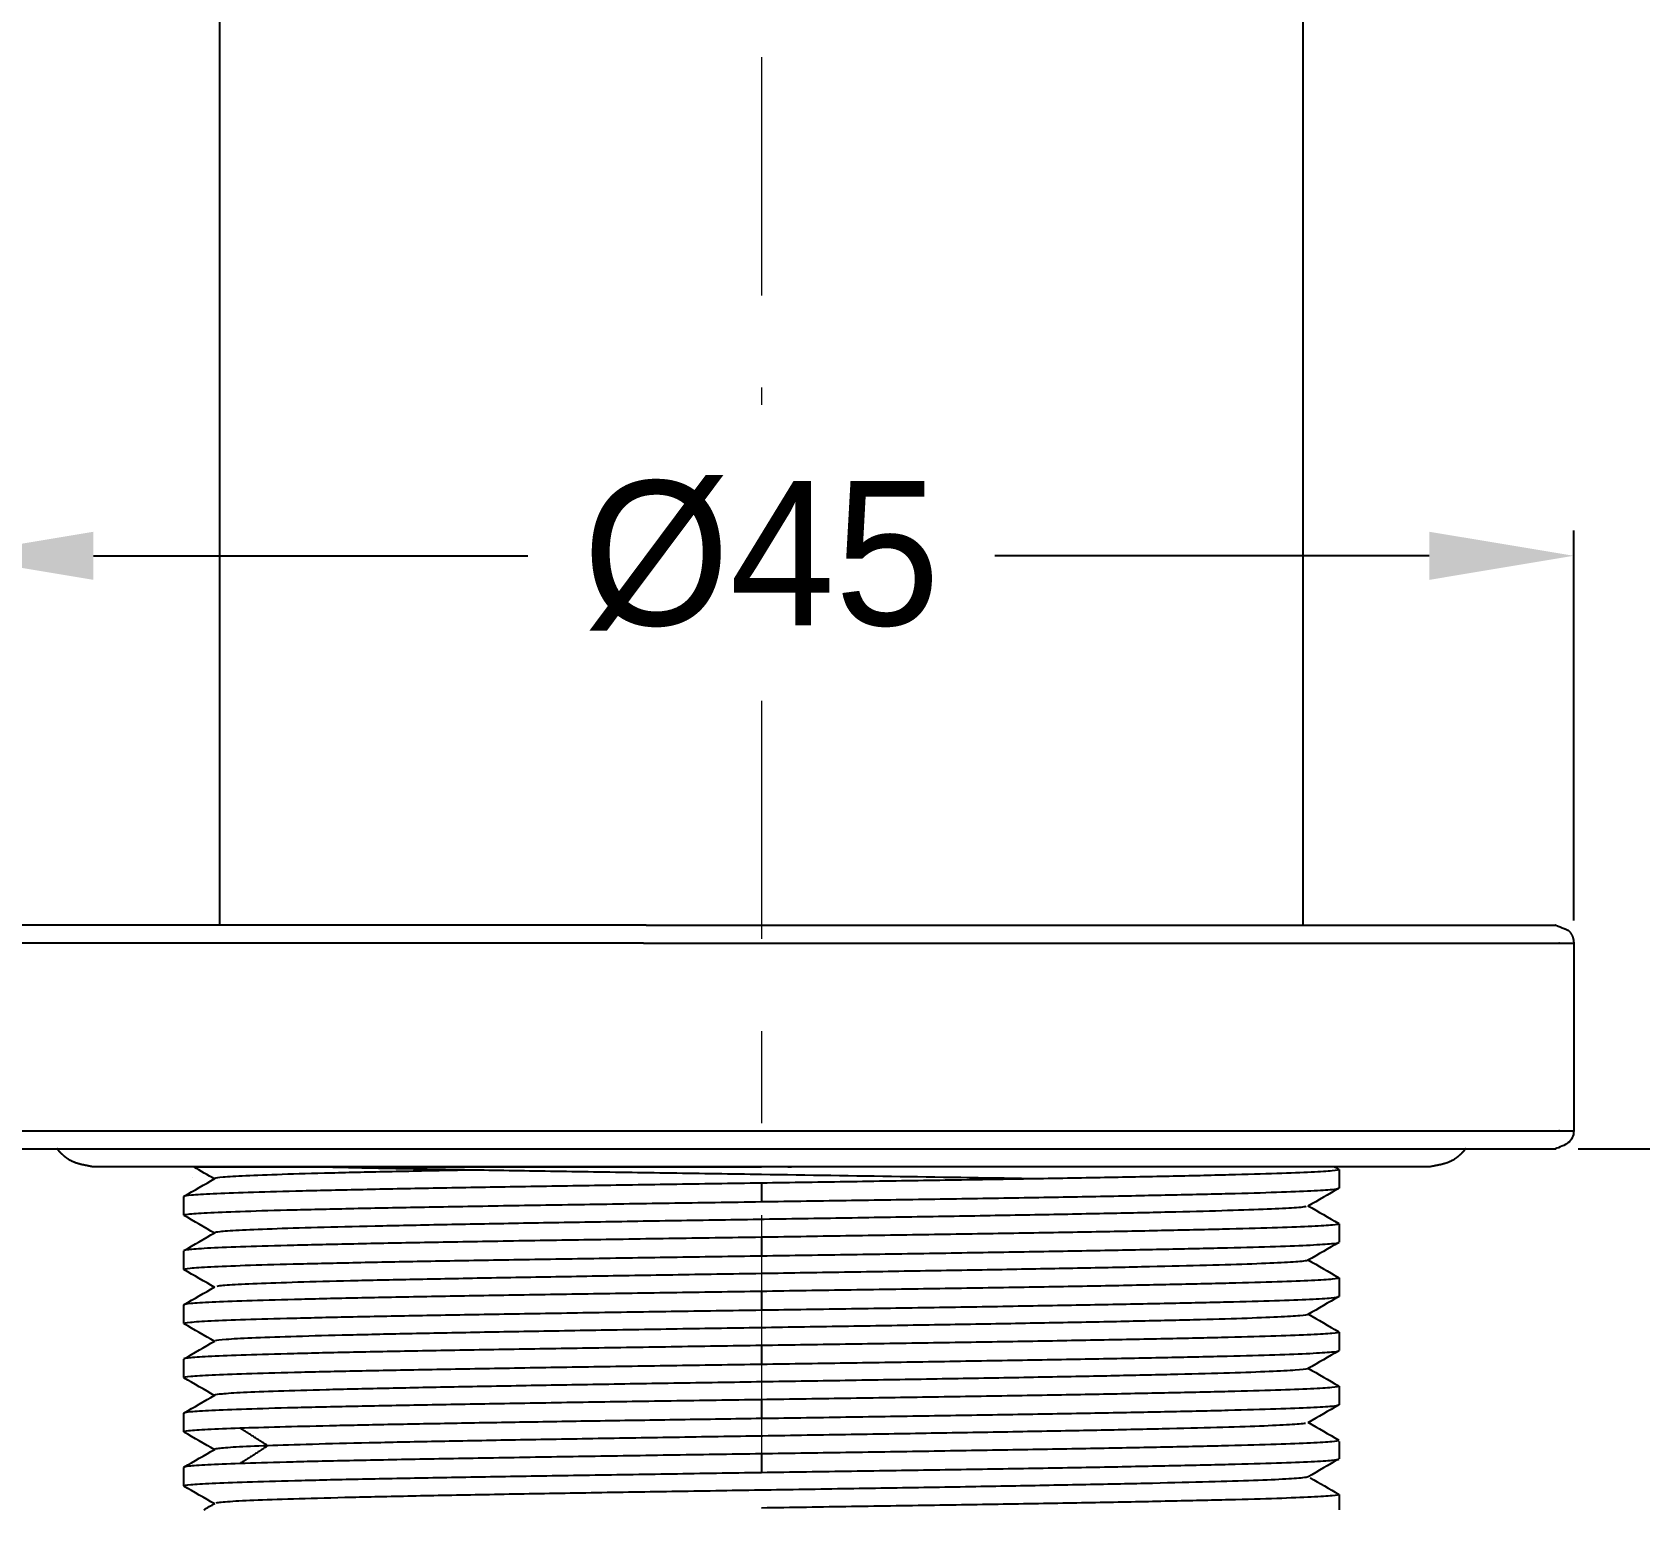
# Model space of a CAD drawing. Extents: x 14141 to 14735, y -16276 to -15436.
# Drawn here: x 14581.89 to 14626.42, y -16005.64 to -15964.71 of the extents above; entities that cross this region are included whole.
import ezdxf

# ---------------------------------------------------------------- set-up
doc = ezdxf.new("R2010")
doc.units = 0
doc.header["$MEASUREMENT"] = 0
doc.linetypes.add('CENTER', pattern=[47.5, 22, -8.5, 8.5, -8.5])
doc.linetypes.add('CENTER2', pattern=[28.575, 19.05, -3.175, 3.175, -3.175])
doc.layers.get('0').update_dxf_attribs({"linetype": 'CONTINUOUS'})
doc.layers.add('CENTER', color=1, linetype='CENTER2')
doc.layers.add('DIM', color=3, linetype='CONTINUOUS')
doc.styles.get("Standard").update_dxf_attribs({"font": 'Gulim.ttf'})
doc.dimstyles.new('A4', dxfattribs={"dimtxt": 4, "dimasz": 3.5, "dimexe": 0.7, "dimexo": 0.625, "dimgap": 0.5, "dimtad": 1, "dimdec": 1, "dimdsep": 46, "dimtxsty": 'Standard', "dimcen": 2.5, "dimclrd": 5, "dimclre": 5, "dimclrt": 7, "dimadec": 3, "dimazin": 2, "dimtfac": 1, "dimtdec": 1, "dimtmove": 0, "dimatfit": 3, "dimfxl": 1.25, "dimarcsym": 0})
doc.dimstyles.new('사본(2) STANDARD', dxfattribs={"dimscale": 0, "dimtxt": 4, "dimasz": 4, "dimexe": 1.25, "dimexo": 0.625, "dimgap": 1.5, "dimtad": 3, "dimtih": 1, "dimtoh": 1, "dimdec": 1, "dimzin": 9, "dimdsep": 46, "dimtxsty": 'Standard', "dimcen": 0, "dimclrd": 3, "dimclre": 3, "dimclrt": 4, "dimadec": 0, "dimazin": 0, "dimtfac": 1, "dimtdec": 1, "dimtmove": 0, "dimatfit": 3, "dimfxl": 1.25, "dimtfill": 1, "dimtolj": 1, "dimtzin": 0, "dimarcsym": 0})

# ---------------------------------------------------------------- blocks, each defined once
blk = doc.blocks.new('*D19')
at = {"layer": 'DIM', "color": 3, "lineweight": -2, "transparency": 16777216}
for p, q in [((14579.588, -15989.317), (14579.588, -15978.513)), ((14624.588, -15989.317), (14624.588, -15978.513)), ((14583.588, -15979.213), (14595.624, -15979.213)), ((14620.588, -15979.213), (14608.552, -15979.213))]:
    blk.add_line(p, q, dxfattribs=at)
at = {"layer": 'DIM', "color": 3, "transparency": 16777216}
for points in [[(14583.588, -15978.547), (14583.588, -15979.88), (14579.588, -15979.213)], [(14620.588, -15978.547), (14620.588, -15979.88), (14624.588, -15979.213)]]:
    blk.add_solid(points, dxfattribs=at)
at = {"layer": 'DIM', "color": 4, "transparency": 16777216, "insert": (14602.088, -15979.213), "char_height": 4, "attachment_point": 5}
blk.add_mtext('%%C45', dxfattribs=at)
blk = doc.blocks.new('*D25')
at = {"layer": 'DIM', "color": 3, "lineweight": -2, "transparency": 16777216}
for p, q in [((14602.713, -15637.261), (14655.879, -15637.261)), ((14654.629, -15641.261), (14654.629, -15812.899)), ((14654.629, -15991.642), (14654.629, -15820.005)), ((14624.713, -15995.642), (14655.879, -15995.642))]:
    blk.add_line(p, q, dxfattribs=at)
at = {"layer": 'DIM', "color": 3, "transparency": 16777216}
for points in [[(14653.963, -15641.261), (14655.296, -15641.261), (14654.629, -15637.261)], [(14653.963, -15991.642), (14655.296, -15991.642), (14654.629, -15995.642)]]:
    blk.add_solid(points, dxfattribs=at)
at = {"layer": 'DIM', "color": 4, "transparency": 16777216, "insert": (14654.629, -15816.452), "char_height": 4, "attachment_point": 5, "bg_fill": 3, "box_fill_scale": 1.25, "bg_fill_color": 256, "bg_fill_true_color": 13158600, "bg_fill_transparency": 0}
blk.add_mtext('\\A1;358.4', dxfattribs=at)

msp = doc.modelspace()

# ---------------------------------------------------------------- linework, layer by layer
at = {"lineweight": -3, "extrusion": (-1, -2.22045e-16, 0)}
for p, q in [((14586.366, -15996.142), (14602.088, -15996.142)), ((14617.966, -15996.142), (14602.088, -15996.142)), ((14586.343, -15996.428), (14586.338, -15996.423))]:
    msp.add_line(p, q, dxfattribs=at)
at = {"lineweight": -3}
for points, degree in [([(14587.088, -15989.442), (14587.088, -15961.387), (14587.088, -15933.332)], 2), ([(14617.088, -15933.332), (14617.088, -15961.387), (14617.088, -15989.442)], 2), ([(14624.588, -15989.942), (14624.588, -15992.542), (14624.588, -15995.142)], 2), ([(14583.588, -15996.142), (14583.588, -15996.142), (14583.589, -15996.142), (14583.592, -15996.142)], 3), ([(14586.948, -15996.479), (14586.754, -15996.367), (14586.56, -15996.255), (14586.366, -15996.142)], 3), ([(14587.207, -15996.142), (14587.207, -15996.142), (14587.207, -15996.142), (14587.207, -15996.142)], 3), ([(14617.966, -15996.142), (14618.005, -15996.165), (14618.044, -15996.187), (14618.082, -15996.209)], 3), ([(14618.088, -15996.215), (14618.088, -15996.472), (14618.088, -15996.729)], 2), ([(14586.094, -15996.96), (14586.379, -15996.795), (14586.663, -15996.631), (14586.948, -15996.466)], 3), ([(14602.088, -15996.591), (14602.088, -15996.847), (14602.088, -15997.104)], 2), ([(14618.083, -15996.735), (14617.798, -15996.9), (14617.513, -15997.064), (14617.228, -15997.229)], 3), ([(14586.088, -15997.479), (14586.088, -15997.222), (14586.088, -15996.965)], 2), ([(14586.948, -15997.979), (14586.663, -15997.814), (14586.378, -15997.65), (14586.093, -15997.485)], 3), ([(14617.228, -15997.216), (14617.513, -15997.38), (14617.798, -15997.545), (14618.083, -15997.709)], 3), ([(14586.094, -15998.459), (14586.378, -15998.295), (14586.663, -15998.13), (14586.948, -15997.966)], 3), ([(14618.088, -15997.715), (14618.088, -15997.972), (14618.088, -15998.229)], 2), ([(14586.088, -15998.979), (14586.088, -15998.722), (14586.088, -15998.465)], 2), ([(14602.088, -15998.091), (14602.088, -15998.347), (14602.088, -15998.604)], 2), ([(14618.082, -15998.235), (14617.798, -15998.4), (14617.513, -15998.564), (14617.228, -15998.729)], 3), ([(14617.228, -15998.716), (14617.513, -15998.881), (14617.798, -15999.045), (14618.083, -15999.21)], 3), ([(14586.948, -15999.479), (14586.663, -15999.314), (14586.378, -15999.15), (14586.093, -15998.986)], 3), ([(14618.088, -15999.215), (14618.088, -15999.472), (14618.088, -15999.729)], 2), ([(14586.093, -15999.96), (14586.378, -15999.795), (14586.663, -15999.63), (14586.948, -15999.466)], 3), ([(14602.088, -15999.591), (14602.088, -15999.847), (14602.088, -16000.104)], 2), ([(14618.083, -15999.735), (14617.798, -15999.9), (14617.513, -16000.064), (14617.228, -16000.229)], 3), ([(14586.088, -16000.479), (14586.088, -16000.222), (14586.088, -15999.965)], 2), ([(14617.228, -16000.216), (14617.513, -16000.38), (14617.798, -16000.545), (14618.083, -16000.709)], 3), ([(14586.948, -16000.979), (14586.663, -16000.814), (14586.379, -16000.65), (14586.094, -16000.485)], 3), ([(14618.088, -16000.715), (14618.088, -16000.972), (14618.088, -16001.229)], 2), ([(14586.094, -16001.46), (14586.379, -16001.295), (14586.664, -16001.131), (14586.948, -16000.966)], 3), ([(14602.088, -16001.091), (14602.088, -16001.347), (14602.088, -16001.604)], 2), ([(14586.088, -16001.979), (14586.088, -16001.722), (14586.088, -16001.465)], 2), ([(14618.082, -16001.235), (14617.798, -16001.4), (14617.513, -16001.564), (14617.228, -16001.729)], 3), ([(14586.947, -16002.479), (14586.663, -16002.314), (14586.378, -16002.15), (14586.093, -16001.985)], 3), ([(14617.228, -16001.716), (14617.513, -16001.881), (14617.798, -16002.045), (14618.083, -16002.21)], 3), ([(14586.093, -16002.959), (14586.378, -16002.795), (14586.663, -16002.63), (14586.948, -16002.466)], 3), ([(14618.088, -16002.216), (14618.087, -16002.228), (14617.949, -16002.254), (14617.358, -16002.291), (14616.39, -16002.328), (14615.072, -16002.366), (14613.41, -16002.404), (14611.472, -16002.442), (14609.348, -16002.479), (14607.016, -16002.516), (14604.58, -16002.553), (14602.918, -16002.578), (14602.088, -16002.591)], 3), ([(14618.088, -16002.215), (14618.088, -16002.472), (14618.088, -16002.729)], 2), ([(14586.088, -16003.479), (14586.088, -16003.222), (14586.088, -16002.965)], 2), ([(14602.088, -16002.591), (14602.088, -16002.847), (14602.088, -16003.104)], 2), ([(14618.083, -16002.735), (14617.798, -16002.9), (14617.513, -16003.064), (14617.228, -16003.229)], 3), ([(14587.647, -16003.373), (14587.968, -16003.362), (14588.706, -16003.34), (14590.088, -16003.306), (14591.706, -16003.272), (14593.515, -16003.239), (14595.5, -16003.205), (14597.605, -16003.172), (14599.826, -16003.138), (14601.334, -16003.115), (14602.088, -16003.104)], 3), ([(14588.418, -16003.866), (14588.032, -16003.62), (14587.647, -16003.373)], 2), ([(14617.157, -16003.246), (14617.075, -16003.259), (14616.779, -16003.285), (14615.948, -16003.324), (14614.759, -16003.362), (14613.237, -16003.401), (14611.422, -16003.439), (14609.36, -16003.478), (14607.101, -16003.517), (14604.738, -16003.555), (14602.281, -16003.594), (14599.808, -16003.633), (14597.402, -16003.672), (14595.107, -16003.711), (14593.037, -16003.749), (14591.178, -16003.788), (14589.602, -16003.827), (14588.772, -16003.853), (14588.418, -16003.866)], 3), ([(14617.228, -16003.216), (14617.513, -16003.38), (14617.798, -16003.545), (14618.082, -16003.709)], 3), ([(14586.948, -16003.979), (14586.663, -16003.814), (14586.378, -16003.65), (14586.094, -16003.486)], 3), ([(14618.088, -16003.745), (14618.088, -16003.987), (14618.088, -16004.229)], 2), ([(14586.093, -16004.46), (14586.378, -16004.295), (14586.663, -16004.131), (14586.948, -16003.966)], 3), ([(14588.418, -16003.866), (14588.032, -16004.113), (14587.647, -16004.359)], 2), ([(14602.088, -16004.091), (14601.23, -16004.103), (14599.514, -16004.129), (14597.003, -16004.167), (14594.639, -16004.206), (14592.462, -16004.244), (14590.522, -16004.282), (14588.876, -16004.321), (14588.015, -16004.346), (14587.647, -16004.359)], 3), ([(14602.088, -16004.091), (14602.088, -16004.347), (14602.088, -16004.604)], 2), ([(14618.083, -16004.235), (14617.798, -16004.4), (14617.513, -16004.564), (14617.229, -16004.729)], 3), ([(14586.088, -16004.979), (14586.088, -16004.722), (14586.088, -16004.465)], 2), ([(14586.088, -16004.979), (14586.089, -16004.967), (14586.224, -16004.941), (14586.815, -16004.904), (14587.786, -16004.866), (14589.107, -16004.829), (14590.764, -16004.791), (14592.706, -16004.753), (14594.824, -16004.716), (14597.168, -16004.679), (14599.599, -16004.642), (14601.26, -16004.616), (14602.088, -16004.604)], 3), ([(14617.288, -16004.75), (14617.553, -16004.903), (14617.818, -16005.056), (14618.083, -16005.209)], 3), ([(14586.948, -16005.479), (14586.663, -16005.314), (14586.378, -16005.15), (14586.094, -16004.985)], 3), ([(14586.646, -16005.641), (14586.747, -16005.582), (14586.847, -16005.524), (14586.948, -16005.466)], 3), ([(14618.088, -16005.215), (14618.088, -16005.429), (14618.088, -16005.642)], 2)]:
    msp.add_open_spline(points, degree=degree, dxfattribs=at)
for points, weights in [([(14598.894, -15989.442), (14580.088, -15989.442), (14580.088, -15989.442)], [1, 0.756695606501, 1]), ([(14598.822, -15989.942), (14579.588, -15989.942), (14579.588, -15989.942)], [1, 0.736447058658, 0.947197709399]), ([(14579.588, -15995.142), (14579.588, -15995.142), (14598.822, -15995.142)], [0.947197709399, 0.736447058658, 1]), ([(14580.088, -15995.642), (14580.088, -15995.642), (14598.894, -15995.642)], [1, 0.756695606501, 1])]:
    msp.add_rational_spline(points, weights, degree=2, dxfattribs=at)
for points, weights, degree, knots in [([(14598.894, -15989.442), (14608.854, -15989.442), (14616.471, -15989.442), (14624.088, -15989.442), (14624.088, -15989.442)], [1, 0.909331446324, 1, 0.909331446324, 1], 2, [0, 0, 0, 18.881364, 18.881364, 37.762729, 37.762729, 37.762729]), ([(14624.088, -15989.442), (14624.176, -15989.479), (14624.353, -15989.552), (14624.442, -15989.589), (14624.539, -15989.686), (14624.588, -15989.812), (14624.588, -15989.942)], [1, 1, 1, 1, 1, 1.05719095842, 1.17157287525], 3, [0, 0, 0, 0, 0.3826834, 0.3826834, 0.3826834, 0.7855554, 0.7855554, 0.7855554, 0.7855554]), ([(14598.822, -15989.942), (14621.083, -15989.942), (14624.35, -15989.942), (14624.588, -15989.942), (14624.588, -15989.942)], [1, 0.707106781187, 1, 0.970659722528, 0.947197709399], 2, [0.097114, 0.097114, 0.097114, 34.654633, 34.654633, 38.116397, 38.116397, 38.116397]), ([(14598.822, -15995.142), (14621.083, -15995.142), (14624.35, -15995.142), (14624.588, -15995.142), (14624.588, -15995.142)], [1, 0.707106781187, 1, 0.970659722528, 0.947197709399], 2, [-70.685835, -70.685835, -70.685835, -35.342917, -35.342917, -31.802477, -31.802477, -31.802477]), ([(14583.588, -15996.142), (14583.473, -15996.12), (14583.243, -15996.077), (14582.969, -15995.992), (14582.825, -15995.897), (14582.704, -15995.776), (14582.662, -15995.734), (14582.624, -15995.69), (14582.588, -15995.642)], [1, 1, 1, 1, 1, 1, 1, 1.00168354463, 1.00505063388], 3, [0, 0, 0, 0, 0.399192, 0.399192, 0.981286, 0.981286, 0.981286, 1.154091, 1.154091, 1.154091, 1.154091]), ([(14598.894, -15995.642), (14608.854, -15995.642), (14616.471, -15995.642), (14624.088, -15995.642), (14624.088, -15995.642)], [1, 0.909331446324, 1, 0.909331446324, 1], 2, [-69.115038, -69.115038, -69.115038, -50.233674, -50.233674, -31.35231, -31.35231, -31.35231]), ([(14621.588, -15995.642), (14621.553, -15995.69), (14621.514, -15995.734), (14621.472, -15995.776), (14621.351, -15995.897), (14621.207, -15995.992), (14620.933, -15996.077), (14620.703, -15996.12), (14620.588, -15996.142)], [0.800358338763, 0.797667166557, 0.796321580454, 0.796321580454, 0.796321580454, 0.796321580454, 0.796321580454, 0.796321580454, 0.796321580454], 3, [0.834057, 0.834057, 0.834057, 0.834057, 1.00718, 1.00718, 1.00718, 1.589274, 1.589274, 1.988466, 1.988466, 1.988466, 1.988466]), ([(14620.588, -15996.142), (14615.613, -15996.142), (14610.638, -15996.142), (14605.662, -15996.142), (14605.656, -15996.142), (14605.649, -15996.142), (14605.643, -15996.142), (14600.9, -15996.142), (14596.003, -15996.142), (14591.764, -15996.142), (14587.525, -15996.142), (14584.861, -15996.142), (14583.933, -15996.142), (14583.706, -15996.142), (14583.588, -15996.142), (14583.588, -15996.142)], [1, 1, 1, 1, 1, 1, 1, 0.902368927062, 0.853553390593, 0.853553390593, 0.853553390593, 0.902368927062, 1, 0.974255205107, 0.951904792987, 0.932948763639], 3, [-17.847939, -17.847939, -17.847939, -17.847939, -0.023575, -0.023575, -0.023575, 0, 0, 0, 15.325902, 15.325902, 15.325902, 30.651804, 30.651804, 30.651804, 34.239881, 34.239881, 34.239881, 34.239881])]:
    msp.add_rational_spline(points, weights, degree=degree, knots=knots, dxfattribs=at)
for points, knots in [([(14624.588, -15995.142), (14624.588, -15995.275), (14624.536, -15995.402), (14624.353, -15995.533), (14624.176, -15995.606), (14624.088, -15995.642)], [0, 0, 0, 0, 0.4541601, 0.4541601, 0.7812821, 0.7812821, 0.7812821, 0.7812821]), ([(14594.11, -15996.23), (14594.006, -15996.232), (14593.213, -15996.246), (14591.814, -15996.274), (14590.125, -15996.313), (14588.76, -15996.352), (14587.748, -15996.391), (14587.13, -15996.429), (14586.969, -15996.454), (14586.948, -15996.466)], [238.802645, 238.802645, 238.802645, 238.802645, 239.172377, 241.638071, 244.103766, 246.56946, 249.035155, 251.50085, 253.787572, 253.787572, 253.787572, 253.787572]), ([(14609.771, -15996.471), (14607.211, -15996.432), (14604.65, -15996.393), (14602.09, -15996.354), (14602.089, -15996.354), (14602.089, -15996.354), (14602.088, -15996.354), (14601.253, -15996.342), (14599.581, -15996.317), (14597.115, -15996.279), (14594.782, -15996.242), (14592.67, -15996.205), (14590.973, -15996.172), (14590.03, -15996.151), (14589.678, -15996.142)], [-7.73549, -7.73549, -7.73549, -7.73549, -0.001628, -0.001628, -0.001628, 0, 0, 0, 2.521064, 5.042128, 7.563192, 10.084256, 12.60532, 14.257374, 14.257374, 14.257374, 14.257374]), ([(14618.088, -15996.215), (14618.088, -15996.228), (14617.956, -15996.253), (14617.379, -15996.29), (14616.424, -15996.327), (14615.09, -15996.365), (14613.424, -15996.404), (14611.502, -15996.441), (14609.385, -15996.478), (14607.055, -15996.515), (14604.59, -15996.553), (14602.921, -15996.578), (14602.088, -15996.591)], [-25.151414, -25.151414, -25.151414, -25.151414, -22.68956, -20.168498, -17.647436, -15.126373, -12.605311, -10.084249, -7.563187, -5.042124, -2.521062, 0, 0, 0, 0]), ([(14602.088, -15996.591), (14601.253, -15996.603), (14599.583, -15996.628), (14597.151, -15996.665), (14594.817, -15996.703), (14592.712, -15996.739), (14590.787, -15996.777), (14589.139, -15996.814), (14587.821, -15996.851), (14586.844, -15996.889), (14586.264, -15996.925), (14586.113, -15996.948), (14586.093, -15996.959)], [0, 0, 0, 0, 2.521062, 5.042125, 7.563187, 10.08425, 12.605312, 15.126375, 17.647437, 20.1685, 22.689562, 24.89294, 24.89294, 24.89294, 24.89294]), ([(14602.088, -15997.104), (14602.922, -15997.092), (14604.595, -15997.067), (14607.063, -15997.029), (14609.4, -15996.991), (14611.515, -15996.955), (14613.423, -15996.917), (14615.086, -15996.879), (14616.418, -15996.841), (14617.372, -15996.804), (14617.924, -15996.769), (14618.065, -15996.746), (14618.083, -15996.736)], [0, 0, 0, 0, 2.521065, 5.042129, 7.563194, 10.084259, 12.605324, 15.126388, 17.647453, 20.168518, 22.689582, 24.800759, 24.800759, 24.800759, 24.800759]), ([(14586.088, -15997.479), (14586.088, -15997.469), (14586.185, -15997.446), (14586.679, -15997.411), (14587.592, -15997.373), (14588.891, -15997.334), (14590.524, -15997.296), (14592.466, -15997.258), (14594.619, -15997.22), (14597.013, -15997.181), (14599.529, -15997.143), (14601.237, -15997.117), (14602.088, -15997.104)], [-25.222647, -25.222647, -25.222647, -25.222647, -23.196074, -20.618733, -18.041391, -15.46405, -12.886708, -10.309366, -7.732025, -5.154683, -2.577342, 0, 0, 0, 0]), ([(14617.181, -15997.242), (14617.112, -15997.255), (14616.839, -15997.281), (14616.042, -15997.32), (14614.891, -15997.358), (14613.419, -15997.397), (14611.615, -15997.436), (14609.561, -15997.475), (14607.307, -15997.514), (14604.921, -15997.552), (14602.471, -15997.591), (14600.015, -15997.63), (14597.615, -15997.668), (14595.332, -15997.707), (14593.222, -15997.746), (14591.34, -15997.784), (14589.742, -15997.823), (14588.477, -15997.862), (14587.558, -15997.9), (14587.077, -15997.935), (14586.963, -15997.957), (14586.948, -15997.966)], [303.280436, 303.280436, 303.280436, 303.280436, 305.746131, 308.211825, 310.67752, 313.143215, 315.608909, 318.074604, 320.540298, 323.005993, 325.471688, 327.937382, 330.403077, 332.868771, 335.334466, 337.800161, 340.265855, 342.73155, 345.197245, 347.662939, 349.32843, 349.32843, 349.32843, 349.32843]), ([(14618.088, -15997.715), (14618.088, -15997.728), (14617.963, -15997.752), (14617.397, -15997.789), (14616.446, -15997.827), (14615.111, -15997.865), (14613.44, -15997.903), (14611.521, -15997.941), (14609.396, -15997.978), (14607.052, -15998.015), (14604.584, -15998.053), (14602.918, -15998.078), (14602.088, -15998.091)], [25.309822, 25.309822, 25.309822, 25.309822, 27.731705, 30.252769, 32.773833, 35.294897, 37.815961, 40.337025, 42.858089, 45.379154, 47.900218, 50.421282, 50.421282, 50.421282, 50.421282]), ([(14602.088, -15998.091), (14601.233, -15998.103), (14599.518, -15998.129), (14596.999, -15998.167), (14594.608, -15998.206), (14592.463, -15998.244), (14590.529, -15998.282), (14588.901, -15998.32), (14587.601, -15998.359), (14586.683, -15998.397), (14586.215, -15998.43), (14586.108, -15998.451), (14586.094, -15998.459)], [-38.660099, -38.660099, -38.660099, -38.660099, -36.082759, -33.505419, -30.928079, -28.350739, -25.773399, -23.19606, -20.61872, -18.04138, -15.46404, -13.84084, -13.84084, -13.84084, -13.84084]), ([(14602.088, -15998.604), (14602.923, -15998.592), (14604.598, -15998.567), (14607.066, -15998.529), (14609.403, -15998.491), (14611.508, -15998.455), (14613.418, -15998.417), (14615.054, -15998.38), (14616.387, -15998.342), (14617.352, -15998.305), (14617.918, -15998.269), (14618.064, -15998.246), (14618.083, -15998.236)], [-50.421317, -50.421317, -50.421317, -50.421317, -47.900251, -45.379185, -42.858119, -40.337054, -37.815988, -35.294922, -32.773856, -30.25279, -27.731724, -25.563414, -25.563414, -25.563414, -25.563414]), ([(14586.088, -15998.979), (14586.088, -15998.967), (14586.212, -15998.943), (14586.779, -15998.906), (14587.731, -15998.868), (14589.065, -15998.83), (14590.729, -15998.792), (14592.646, -15998.754), (14594.776, -15998.717), (14597.124, -15998.679), (14599.596, -15998.641), (14601.26, -15998.617), (14602.088, -15998.604)], [-25.122337, -25.122337, -25.122337, -25.122337, -22.689592, -20.168526, -17.64746, -15.126394, -12.605329, -10.084263, -7.563197, -5.042131, -2.521066, 0, 0, 0, 0]), ([(14617.228, -15998.729), (14617.213, -15998.737), (14617.105, -15998.759), (14616.641, -15998.793), (14615.738, -15998.831), (14614.472, -15998.87), (14612.883, -15998.909), (14611.002, -15998.948), (14608.921, -15998.986), (14606.662, -15999.024), (14604.245, -15999.063), (14601.78, -15999.102), (14599.313, -15999.141), (14596.946, -15999.18), (14594.72, -15999.218), (14592.67, -15999.257), (14590.868, -15999.295), (14589.359, -15999.334), (14588.181, -15999.373), (14587.367, -15999.411), (14587.085, -15999.437), (14587.008, -15999.45)], [35.375909, 35.375909, 35.375909, 35.375909, 36.985419, 39.451114, 41.916808, 44.382503, 46.848197, 49.313892, 51.779587, 54.245281, 56.710976, 59.17667, 61.642365, 64.10806, 66.573754, 69.039449, 71.505144, 73.970838, 76.436533, 78.902227, 81.367922, 81.367922, 81.367922, 81.367922]), ([(14618.088, -15999.215), (14618.088, -15999.228), (14617.963, -15999.252), (14617.39, -15999.289), (14616.434, -15999.327), (14615.1, -15999.365), (14613.452, -15999.403), (14611.526, -15999.441), (14609.403, -15999.478), (14607.053, -15999.516), (14604.582, -15999.553), (14602.917, -15999.578), (14602.088, -15999.591)], [-25.144136, -25.144136, -25.144136, -25.144136, -22.689594, -20.168528, -17.647462, -15.126396, -12.60533, -10.084264, -7.563198, -5.042132, -2.521066, 0, 0, 0, 0]), ([(14602.088, -15999.591), (14601.254, -15999.603), (14599.582, -15999.628), (14597.114, -15999.666), (14594.778, -15999.703), (14592.663, -15999.74), (14590.76, -15999.777), (14589.106, -15999.815), (14587.772, -15999.853), (14586.813, -15999.89), (14586.253, -15999.926), (14586.111, -15999.949), (14586.093, -15999.959)], [-50.421318, -50.421318, -50.421318, -50.421318, -47.900252, -45.379187, -42.858121, -40.337055, -37.815989, -35.294923, -32.773857, -30.252791, -27.731725, -25.580641, -25.580641, -25.580641, -25.580641]), ([(14602.088, -16000.104), (14602.924, -16000.092), (14604.596, -16000.067), (14607.038, -16000.03), (14609.377, -15999.992), (14611.477, -15999.955), (14613.4, -15999.918), (14615.036, -15999.881), (14616.36, -15999.843), (14617.335, -15999.806), (14617.913, -15999.77), (14618.064, -15999.746), (14618.083, -15999.735)], [0, 0, 0, 0, 2.521064, 5.042128, 7.563192, 10.084257, 12.605321, 15.126385, 17.647449, 20.168513, 22.689577, 24.902942, 24.902942, 24.902942, 24.902942]), ([(14586.088, -16000.479), (14586.088, -16000.467), (14586.216, -16000.442), (14586.785, -16000.405), (14587.737, -16000.368), (14589.073, -16000.33), (14590.744, -16000.291), (14592.668, -16000.254), (14594.785, -16000.217), (14597.123, -16000.179), (14599.588, -16000.142), (14601.256, -16000.116), (14602.088, -16000.104)], [25.302802, 25.302802, 25.302802, 25.302802, 27.731687, 30.25275, 32.773812, 35.294875, 37.815937, 40.337, 42.858062, 45.379125, 47.900187, 50.42125, 50.42125, 50.42125, 50.42125]), ([(14617.228, -16000.229), (14617.208, -16000.24), (14617.05, -16000.265), (14616.445, -16000.303), (14615.461, -16000.341), (14614.11, -16000.38), (14612.432, -16000.419), (14610.485, -16000.458), (14608.332, -16000.496), (14606.017, -16000.535), (14603.597, -16000.573), (14601.141, -16000.612), (14598.678, -16000.651), (14596.325, -16000.69), (14594.119, -16000.729), (14592.144, -16000.767), (14590.434, -16000.806), (14588.997, -16000.845), (14587.913, -16000.884), (14587.202, -16000.923), (14586.995, -16000.948), (14586.958, -16000.961)], [130.904258, 130.904258, 130.904258, 130.904258, 133.147509, 135.613203, 138.078898, 140.544592, 143.010287, 145.475982, 147.941676, 150.407371, 152.873065, 155.33876, 157.804455, 160.270149, 162.735844, 165.201538, 167.667233, 170.132928, 172.598622, 175.064317, 177.530011, 177.530011, 177.530011, 177.530011]), ([(14618.088, -16000.715), (14618.088, -16000.728), (14617.956, -16000.753), (14617.369, -16000.79), (14616.402, -16000.828), (14615.074, -16000.866), (14613.425, -16000.903), (14611.485, -16000.941), (14609.369, -16000.978), (14607.02, -16001.016), (14604.579, -16001.053), (14602.917, -16001.078), (14602.088, -16001.091)], [25.220323, 25.220323, 25.220323, 25.220323, 27.731711, 30.252776, 32.773841, 35.294905, 37.81597, 40.337035, 42.858099, 45.379164, 47.900228, 50.421293, 50.421293, 50.421293, 50.421293]), ([(14602.088, -16001.091), (14601.253, -16001.103), (14599.58, -16001.128), (14597.114, -16001.166), (14594.78, -16001.203), (14592.669, -16001.24), (14590.751, -16001.277), (14589.087, -16001.316), (14587.754, -16001.354), (14586.801, -16001.391), (14586.253, -16001.426), (14586.112, -16001.449), (14586.093, -16001.459)], [0, 0, 0, 0, 2.521064, 5.042128, 7.563192, 10.084256, 12.60532, 15.126383, 17.647447, 20.168511, 22.689575, 24.783721, 24.783721, 24.783721, 24.783721]), ([(14586.088, -16001.979), (14586.088, -16001.967), (14586.223, -16001.942), (14586.811, -16001.904), (14587.767, -16001.867), (14589.1, -16001.829), (14590.762, -16001.791), (14592.679, -16001.754), (14594.801, -16001.717), (14597.123, -16001.679), (14599.588, -16001.642), (14601.256, -16001.617), (14602.088, -16001.604)], [-25.187702, -25.187702, -25.187702, -25.187702, -22.689574, -20.16851, -17.647446, -15.126383, -12.605319, -10.084255, -7.563191, -5.042128, -2.521064, 0, 0, 0, 0]), ([(14602.088, -16001.604), (14602.924, -16001.592), (14604.595, -16001.567), (14607.032, -16001.53), (14609.356, -16001.492), (14611.469, -16001.455), (14613.395, -16001.418), (14615.049, -16001.38), (14616.367, -16001.343), (14617.34, -16001.306), (14617.913, -16001.27), (14618.063, -16001.246), (14618.083, -16001.236)], [-50.421246, -50.421246, -50.421246, -50.421246, -47.900184, -45.379122, -42.858059, -40.336997, -37.815935, -35.294872, -32.77381, -30.252748, -27.731685, -25.563771, -25.563771, -25.563771, -25.563771]), ([(14617.211, -16001.735), (14617.165, -16001.748), (14616.941, -16001.774), (14616.214, -16001.813), (14615.114, -16001.852), (14613.667, -16001.891), (14611.936, -16001.929), (14609.926, -16001.968), (14607.702, -16002.007), (14605.335, -16002.046), (14602.883, -16002.085), (14600.414, -16002.124), (14597.992, -16002.162), (14595.679, -16002.201), (14593.539, -16002.24), (14591.623, -16002.278), (14589.982, -16002.317), (14588.651, -16002.356), (14587.68, -16002.394), (14587.115, -16002.431), (14586.967, -16002.455), (14586.948, -16002.466)], [226.843904, 226.843904, 226.843904, 226.843904, 229.309598, 231.775293, 234.240987, 236.706682, 239.172377, 241.638071, 244.103766, 246.56946, 249.035155, 251.50085, 253.966544, 256.432239, 258.897933, 261.363628, 263.829323, 266.295017, 268.760712, 271.226406, 273.319459, 273.319459, 273.319459, 273.319459]), ([(14602.088, -16002.591), (14601.255, -16002.603), (14599.587, -16002.628), (14597.124, -16002.665), (14594.805, -16002.703), (14592.683, -16002.74), (14590.762, -16002.777), (14589.097, -16002.815), (14587.762, -16002.853), (14586.807, -16002.891), (14586.254, -16002.926), (14586.112, -16002.949), (14586.093, -16002.959)], [-50.421325, -50.421325, -50.421325, -50.421325, -47.900259, -45.379192, -42.858126, -40.33706, -37.815994, -35.294927, -32.773861, -30.252795, -27.731729, -25.637129, -25.637129, -25.637129, -25.637129]), ([(14602.088, -16003.104), (14602.924, -16003.092), (14604.595, -16003.067), (14607.057, -16003.029), (14609.364, -16002.992), (14611.488, -16002.955), (14613.412, -16002.918), (14615.074, -16002.88), (14616.402, -16002.842), (14617.359, -16002.805), (14617.92, -16002.769), (14618.065, -16002.746), (14618.083, -16002.735)], [-50.421304, -50.421304, -50.421304, -50.421304, -47.900239, -45.379173, -42.858108, -40.337043, -37.815978, -35.294913, -32.773847, -30.252782, -27.731717, -25.612019, -25.612019, -25.612019, -25.612019]), ([(14586.088, -16003.479), (14586.088, -16003.469), (14586.192, -16003.445), (14586.701, -16003.41), (14587.295, -16003.385), (14587.647, -16003.373)], [-7.143586, -7.143586, -7.143586, -7.143586, -4.976862, -2.488431, 0, 0, 0, 0]), ([(14618.081, -16003.722), (14618.061, -16003.733), (14617.915, -16003.756), (14617.36, -16003.791), (14616.405, -16003.828), (14615.078, -16003.866), (14613.417, -16003.904), (14611.492, -16003.941), (14609.363, -16003.978), (14607.05, -16004.016), (14604.587, -16004.053), (14602.92, -16004.078), (14602.088, -16004.091)], [-24.751695, -24.751695, -24.751695, -24.751695, -22.689588, -20.168523, -17.647458, -15.126392, -12.605327, -10.084261, -7.563196, -5.042131, -2.521065, 0, 0, 0, 0]), ([(14588.418, -16003.866), (14588.067, -16003.879), (14587.481, -16003.904), (14587.056, -16003.938), (14586.961, -16003.958), (14586.948, -16003.966)], [0, 0, 0, 0, 2.465695, 4.931389, 6.35223, 6.35223, 6.35223, 6.35223]), ([(14602.088, -16004.604), (14602.922, -16004.592), (14604.592, -16004.567), (14607.054, -16004.529), (14609.382, -16004.492), (14611.497, -16004.455), (14613.418, -16004.417), (14615.085, -16004.379), (14616.42, -16004.341), (14617.374, -16004.304), (14617.923, -16004.269), (14618.065, -16004.246), (14618.083, -16004.235)], [-50.421303, -50.421303, -50.421303, -50.421303, -47.900238, -45.379173, -42.858107, -40.337042, -37.815977, -35.294912, -32.773847, -30.252782, -27.731717, -25.636429, -25.636429, -25.636429, -25.636429]), ([(14587.647, -16004.359), (14587.292, -16004.372), (14586.694, -16004.396), (14586.219, -16004.43), (14586.108, -16004.451), (14586.093, -16004.459)], [-32.349468, -32.349468, -32.349468, -32.349468, -29.861047, -27.372626, -25.651054, -25.651054, -25.651054, -25.651054]), ([(14617.229, -16004.729), (14617.212, -16004.738), (14617.089, -16004.76), (14616.585, -16004.796), (14615.641, -16004.835), (14614.354, -16004.873), (14612.756, -16004.912), (14610.866, -16004.95), (14608.752, -16004.989), (14606.458, -16005.028), (14604.051, -16005.066), (14601.582, -16005.105), (14599.15, -16005.144), (14596.773, -16005.182), (14594.528, -16005.221), (14592.488, -16005.26), (14590.7, -16005.299), (14589.232, -16005.338), (14588.089, -16005.376), (14587.307, -16005.415), (14587.048, -16005.441), (14586.986, -16005.454)], [54.912368, 54.912368, 54.912368, 54.912368, 56.710976, 59.176671, 61.642365, 64.10806, 66.573755, 69.039449, 71.505144, 73.970839, 76.436533, 78.902228, 81.367922, 83.833617, 86.299312, 88.765006, 91.230701, 93.696396, 96.16209, 98.627785, 101.093479, 101.093479, 101.093479, 101.093479]), ([(14618.088, -16005.215), (14618.088, -16005.228), (14617.957, -16005.253), (14617.381, -16005.29), (14616.426, -16005.327), (14615.092, -16005.365), (14613.425, -16005.403), (14611.503, -16005.441), (14609.386, -16005.478), (14607.055, -16005.515), (14604.59, -16005.553), (14602.921, -16005.578), (14602.088, -16005.591)], [-25.146093, -25.146093, -25.146093, -25.146093, -22.689563, -20.1685, -17.647438, -15.126375, -12.605313, -10.08425, -7.563188, -5.042125, -2.521063, 0, 0, 0, 0])]:
    msp.add_open_spline(points, degree=3, knots=knots, dxfattribs=at)
at = {"layer": 'CENTER', "color": 1, "linetype": 'CENTER', "lineweight": 13, "ltscale": 0.3}
for points in [[(14602.088, -15965.403), (14602.088, -15975.03)], [(14602.088, -15983.227), (14602.088, -16063.042)]]:
    msp.add_lwpolyline(points, dxfattribs=at)

# ---------------------------------------------------------------- dimensions: what is measured, and where the dimension line sits
at = {"layer": 'DIM'}
dim = msp.add_linear_dim(base=(14624.588, -15979.213), p1=(14579.588, -15989.942), p2=(14624.588, -15989.942), text='%%C<>', dimstyle='A4', override={"dimasz": 4, "dimgap": 1.5, "dimtad": 0, "dimclrd": 3, "dimclre": 3, "dimclrt": 4}, dxfattribs=at)
dim.commit()
dim.dimension.update_dxf_attribs({"geometry": '*D19', "text_midpoint": (14602.088, -15979.213)})

# ---------------------------------------------------------------- next in the draw order: dimensions: what is measured, and where the dimension line sits
dim = msp.add_linear_dim(base=(14654.629, -15637.261), p1=(14624.088, -15995.642), p2=(14602.088, -15637.261), angle=90, dimstyle='사본(2) STANDARD', override={"dimscale": 1, "dimtad": 0}, dxfattribs=at)
dim.commit()
dim.dimension.update_dxf_attribs({"geometry": '*D25', "text_midpoint": (14654.629, -15816.452)})

doc.saveas('drawing.dxf')
